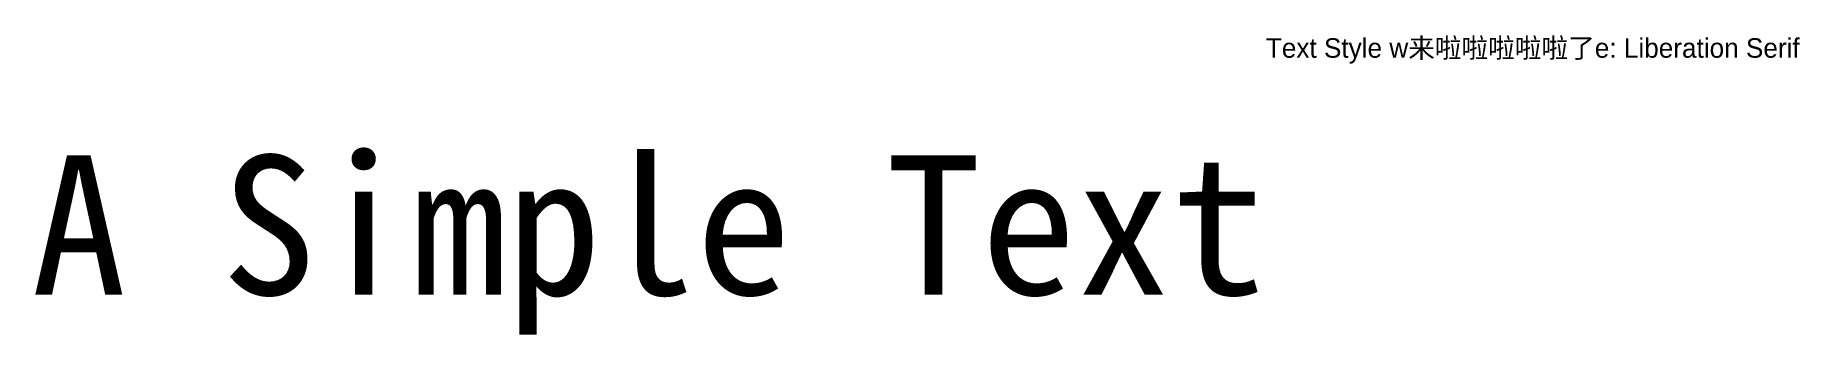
# Model space of a CAD drawing. Extents: x -20 to 11.6, y 1 to 6.4.
import ezdxf
from ezdxf.enums import TextEntityAlignment as Align

# ---------------------------------------------------------------- set-up
doc = ezdxf.new("R2010")
doc.units = 0
doc.styles.add('LiberationSerif', font='LiberationSerif-Regular.ttf')

msp = doc.modelspace()

# ---------------------------------------------------------------- texts
at = {"style": 'LiberationSerif'}
msp.add_text('Text Style w来啦啦啦啦啦了e: Liberation Serif', height=0.35, dxfattribs=at).set_placement((2, 6))
msp.add_text('A Simple Text', height=2.5).set_placement((2, 3), align=Align.MIDDLE_RIGHT)

doc.saveas('drawing.dxf')
